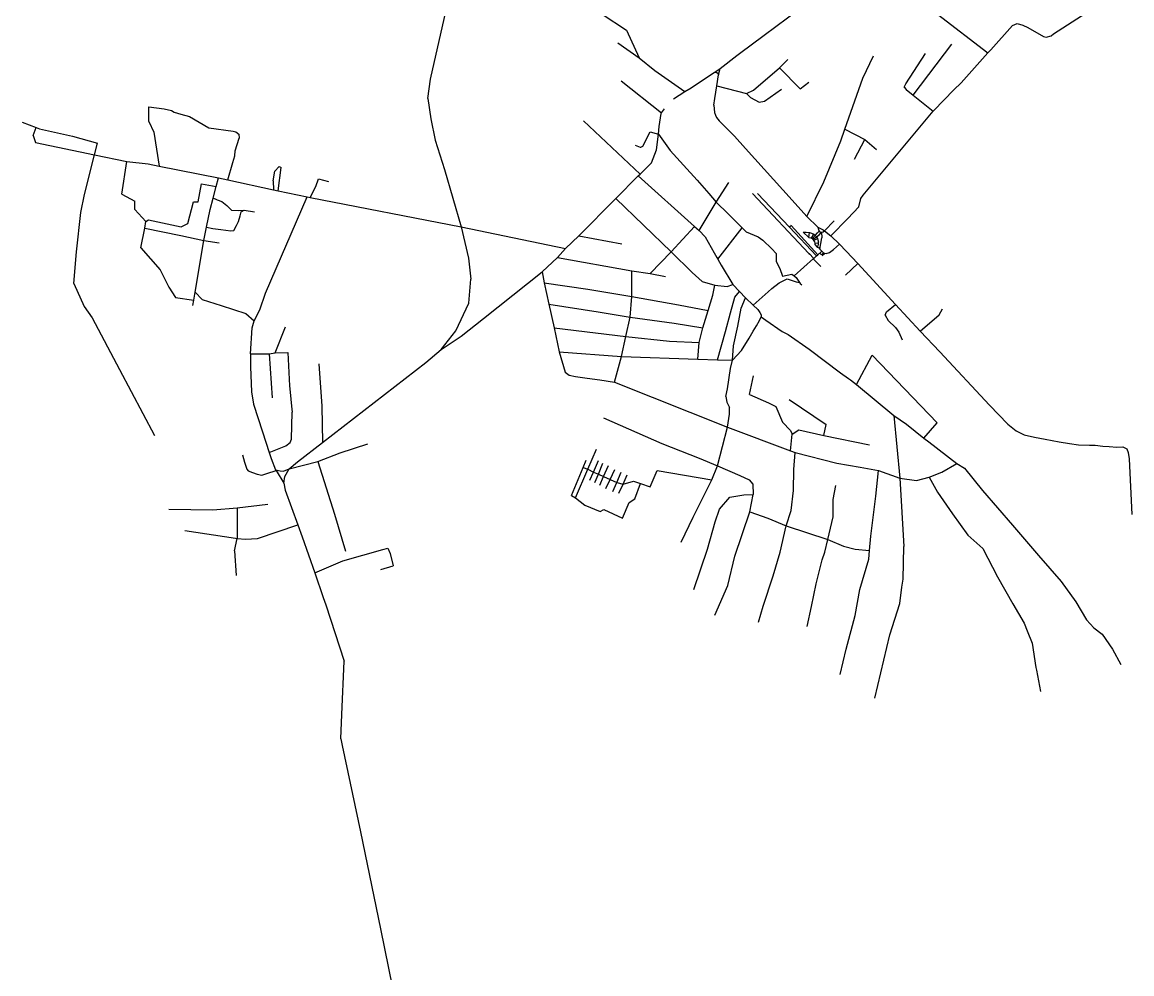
# Model space of a CAD drawing. Header units: inches. Extents: x 692543 to 699408, y 6221321 to 6239107.
# Drawn here: x 693432 to 697829, y 6230203 to 6233975 of the extents above; entities that cross this region are included whole.
import ezdxf

# ---------------------------------------------------------------- set-up
doc = ezdxf.new("R2010")
doc.units = ezdxf.units.IN
doc.header["$MEASUREMENT"] = 0

msp = doc.modelspace()

# ---------------------------------------------------------------- linework, layer by layer
for points in [[(697518.2, 6233928.7), (697829.1, 6234130.4)], [(695049.8, 6233749.4), (695111.8, 6234022.6)], [(696372, 6233923.5), (696510.5, 6234027.4)], [(695731.1, 6234007), (695827.4, 6233944.2)], [(697059.2, 6234006.6), (697259, 6233853.4)], [(697356.5, 6233962.5), (697374.4, 6233970.3)], [(697374.4, 6233970.3), (697397.6, 6233963.7)], [(695827.4, 6233944.2), (695877, 6233834.2)], [(697270.6, 6233866.4), (697356.5, 6233962.5)], [(697397.6, 6233963.7), (697417.5, 6233953.8)], [(697417.5, 6233953.8), (697479.2, 6233918.1)], [(697509.2, 6233921.5), (697518.2, 6233928.7)], [(695792.9, 6233893.8), (695877, 6233834.2)], [(696274.6, 6233851.7), (696372, 6233923.5)], [(696962.8, 6233685.4), (697115.9, 6233888.2)], [(697479.2, 6233918.1), (697489.9, 6233915.9)], [(697489.9, 6233915.9), (697509.2, 6233921.5)], [(696197.9, 6233792.3), (696263.6, 6233843.1)], [(696263.6, 6233843.1), (696274.6, 6233851.7)], [(696762.9, 6233753.5), (696805.1, 6233841.9)], [(696933.2, 6233730.7), (697011, 6233851.7)], [(697153.6, 6233735.6), (697259, 6233853.4)], [(697259, 6233853.4), (697270.6, 6233866.4)], [(695877, 6233834.2), (695939.7, 6233783.8)], [(696330.3, 6233705.5), (696433.5, 6233794.9)], [(696433.5, 6233794.9), (696466.3, 6233827.4)], [(696433.5, 6233794.9), (696515.1, 6233711.6)], [(695939.7, 6233783.8), (696057.5, 6233701.2)], [(696083.7, 6233715.6), (696171.5, 6233774.6)], [(696171.5, 6233774.6), (696174.3, 6233776.5)], [(696174.3, 6233776.5), (696197.9, 6233792.3)], [(696174.3, 6233776.5), (696182.2, 6233777.2)], [(696182.2, 6233777.2), (696188.9, 6233772.8)], [(696184.4, 6233723.2), (696191.6, 6233766.3)], [(696188.9, 6233772.8), (696191.6, 6233766.3)], [(696191.6, 6233766.3), (696197.9, 6233792.3)], [(696692, 6233551.5), (696762.9, 6233753.5)], [(695040, 6233672.7), (695049.8, 6233749.4)], [(695805.5, 6233743.4), (695966.1, 6233616.6)], [(696057.5, 6233701.2), (696083.7, 6233715.6)], [(696177.3, 6233673.3), (696184.4, 6233723.2)], [(696184.4, 6233723.2), (696302.1, 6233692.9)], [(696373.1, 6233662.3), (696440.8, 6233709.7)], [(696515.1, 6233711.6), (696549.3, 6233737.6)], [(696926.8, 6233718.1), (696933.2, 6233730.7)], [(696926.8, 6233718.1), (696934.6, 6233707.9)], [(696934.6, 6233707.9), (696962.8, 6233685.4)], [(697044.8, 6233625.1), (697123.3, 6233707.2)], [(697123.3, 6233707.2), (697153.6, 6233735.6)], [(695040, 6233672.7), (695051, 6233592.2)], [(696012.8, 6233671.9), (696057.5, 6233701.2)], [(696172.9, 6233646.5), (696177.3, 6233673.3)], [(696302.1, 6233692.9), (696330.3, 6233705.5)], [(696302.1, 6233692.9), (696318, 6233676.2)], [(696318, 6233676.2), (696352.3, 6233658.3)], [(696962.8, 6233685.4), (697042.2, 6233622)], [(693934.3, 6233582), (693934.5, 6233639.8)], [(693934.5, 6233639.8), (693995.1, 6233632.2)], [(693995.1, 6233632.2), (694024.6, 6233625.6)], [(694024.6, 6233625.6), (694034.2, 6233619.3)], [(694034.2, 6233619.3), (694060.9, 6233611.3)], [(695966.1, 6233616.6), (695977.4, 6233632.3)], [(696172.9, 6233646.5), (696175.5, 6233617.6)], [(696352.3, 6233658.3), (696373.1, 6233662.3)], [(696764.3, 6233289.2), (697042.2, 6233622)], [(697042.2, 6233622), (697044.8, 6233625.1)], [(693432.4, 6233579.6), (693488, 6233558.1)], [(693934.3, 6233582), (693954.6, 6233539.9)], [(694060.9, 6233611.3), (694094.7, 6233601.1)], [(694094.7, 6233601.1), (694171.7, 6233557.1)], [(695051, 6233592.2), (695069.2, 6233507.3)], [(695656, 6233584.5), (695881.5, 6233373.2)], [(695956.3, 6233562.3), (695963.6, 6233613.2)], [(695963.6, 6233613.2), (695966.1, 6233616.6)], [(696175.5, 6233617.6), (696179.2, 6233606.6)], [(696179.2, 6233606.6), (696183.8, 6233597.7)], [(696183.8, 6233597.7), (696194.7, 6233584.8)], [(696194.7, 6233584.8), (696254.5, 6233522.9)], [(693475.8, 6233526), (693488, 6233558.1)], [(693488, 6233558.1), (693500.7, 6233553.2)], [(693500.7, 6233553.2), (693631.4, 6233524.1)], [(693954.6, 6233539.9), (693974.6, 6233404.9)], [(694171.7, 6233557.1), (694268.9, 6233542.9)], [(694268.9, 6233542.9), (694278.7, 6233540.3)], [(694278.7, 6233540.3), (694290.2, 6233530.9)], [(694290.2, 6233530.9), (694291.8, 6233516)], [(695892.1, 6233483.3), (695920.4, 6233541)], [(695920.4, 6233541), (695953.3, 6233531.1)], [(695945.4, 6233468.9), (695953.3, 6233531.1)], [(695953.3, 6233531.1), (695956.3, 6233562.3)], [(695953.3, 6233531.1), (695999.3, 6233466.7)], [(696675.7, 6233505), (696692, 6233551.5)], [(696692, 6233551.5), (696770.8, 6233510.1)], [(696692, 6233551.5), (696692, 6233551.5)], [(693475.8, 6233526), (693485.4, 6233498.2)], [(693485.4, 6233498.2), (693719.1, 6233449.1)], [(693631.4, 6233524.1), (693730.2, 6233495.1)], [(693719.1, 6233449.1), (693730.2, 6233495.1)], [(694276.2, 6233465.1), (694291.8, 6233516)], [(695069.2, 6233507.3), (695105.2, 6233391.4)], [(695861.2, 6233488), (695880.7, 6233480.3)], [(696254.5, 6233522.9), (696298.7, 6233474)], [(696608.8, 6233342.6), (696675.7, 6233505)], [(696730.7, 6233432.4), (696770.8, 6233510.1)], [(696770.8, 6233510.1), (696817.6, 6233470.6)], [(693679.1, 6233291.6), (693719.1, 6233449.1)], [(693719.1, 6233449.1), (693847.6, 6233423.7)], [(694266.9, 6233419.1), (694275.4, 6233445.1)], [(694275.4, 6233445.1), (694276.2, 6233465.1)], [(695880.7, 6233480.3), (695884.1, 6233479.3)], [(695884.1, 6233479.3), (695892.1, 6233483.3)], [(695926.2, 6233418.4), (695945.4, 6233468.9)], [(695999.3, 6233466.7), (696053.3, 6233408.3)], [(696298.7, 6233474), (696483.1, 6233270.3)], [(693826.9, 6233293.4), (693847.6, 6233423.7)], [(693847.6, 6233423.7), (693931.5, 6233413.4)], [(693931.5, 6233413.4), (693974.6, 6233404.9)], [(693974.6, 6233404.9), (694209.9, 6233358.2)], [(694247.1, 6233350.5), (694266.9, 6233419.1)], [(694433.8, 6233385.1), (694450.9, 6233403.8)], [(694447, 6233307.3), (694458.1, 6233399.5)], [(694450.9, 6233403.8), (694458.1, 6233399.5)], [(695881.5, 6233373.2), (695926.2, 6233418.4)], [(696053.3, 6233408.3), (696106.9, 6233348.6)], [(694200.6, 6233323.3), (694209.9, 6233358.2)], [(694209.9, 6233358.2), (694228.7, 6233354.5)], [(694426.6, 6233345.8), (694433.8, 6233385.1)], [(694595.5, 6233324.6), (694606.4, 6233355)], [(694606.4, 6233355), (694646.6, 6233344.2)], [(695105.2, 6233391.4), (695172.3, 6233164.2)], [(695784.7, 6233275.9), (695873.4, 6233365.6)], [(695873.4, 6233365.6), (695881.5, 6233373.2)], [(695873.4, 6233365.6), (696096.3, 6233165.3)], [(694129.1, 6233262.8), (694143.1, 6233333.9)], [(694143.1, 6233333.9), (694200.6, 6233323.3)], [(694188.6, 6233278.1), (694200.6, 6233323.3)], [(694228.7, 6233354.5), (694247.1, 6233350.5)], [(694247.1, 6233350.5), (694428.4, 6233311.3)], [(694426.6, 6233345.8), (694428.4, 6233311.3)], [(694428.4, 6233311.3), (694447, 6233307.3)], [(694573.1, 6233280.3), (694595.5, 6233324.6)], [(696106.9, 6233348.6), (696153.2, 6233296.3)], [(696181.6, 6233262.3), (696232.2, 6233339.7)], [(696541.1, 6233205.6), (696608.8, 6233342.6)], [(693665.3, 6233220.4), (693679.1, 6233291.6)], [(693826.9, 6233293.4), (693878.7, 6233265.2)], [(694176.7, 6233233.4), (694188.6, 6233278.1)], [(694188.6, 6233278.1), (694196.5, 6233275.4)], [(694196.5, 6233275.4), (694205.3, 6233271.7)], [(694205.3, 6233271.7), (694223.3, 6233264.1)], [(694395.9, 6232901.2), (694561.7, 6233282.5)], [(694447, 6233307.3), (694561.7, 6233282.5)], [(694561.7, 6233282.5), (694573.1, 6233280.3)], [(694573.1, 6233280.3), (695172.3, 6233164.2)], [(695638.6, 6233128.2), (695784.7, 6233275.9)], [(695784.7, 6233275.9), (696003.6, 6233064.8)], [(696153.2, 6233296.3), (696181.6, 6233262.3)], [(696325.8, 6233296.7), (696549.1, 6233058)], [(696345.3, 6233296.7), (696472.7, 6233163.2)], [(696483.1, 6233270.3), (696541.1, 6233205.6)], [(696747.7, 6233243.9), (696754.9, 6233276.5)], [(696754.9, 6233276.5), (696764.3, 6233289.2)], [(693878.3, 6233232.2), (693878.7, 6233265.2)], [(693878.3, 6233232.2), (693922.9, 6233185.7)], [(694089.2, 6233177.5), (694110.9, 6233263.6)], [(694110.9, 6233263.6), (694129.1, 6233262.8)], [(694162.4, 6233162.8), (694176.7, 6233233.4)], [(694223.3, 6233264.1), (694243, 6233248.8)], [(694243, 6233248.8), (694261.2, 6233230.3)], [(694261.2, 6233230.3), (694290.2, 6233228.5)], [(694290.2, 6233228.5), (694311.8, 6233230)], [(694295.8, 6233208.2), (694300.1, 6233224.1)], [(694300.1, 6233224.1), (694311.8, 6233230)], [(694311.8, 6233230), (694352.4, 6233224)], [(696114.6, 6233150), (696181.6, 6233262.3)], [(696181.6, 6233262.3), (696229.4, 6233215)], [(696704.5, 6233196.8), (696747.7, 6233243.9)], [(693648, 6233065.2), (693665.3, 6233220.4)], [(693917.8, 6233159.2), (693922.9, 6233185.7)], [(693922.9, 6233185.7), (693933, 6233192.4)], [(693933, 6233192.4), (694062.7, 6233163.9)], [(694281.6, 6233168.9), (694289.8, 6233185.7)], [(694289.8, 6233185.7), (694295.8, 6233208.2)], [(696229.4, 6233215), (696284.9, 6233159.7)], [(696541.1, 6233205.6), (696585.2, 6233163.1)], [(696611.7, 6233148.3), (696649.7, 6233188.5)], [(696637, 6233128.6), (696704.5, 6233196.8)], [(693902.7, 6233080.8), (693917.8, 6233159.2)], [(693917.8, 6233159.2), (694060.8, 6233130.3)], [(694062.7, 6233163.9), (694089.2, 6233177.5)], [(694151.7, 6233110.2), (694162.4, 6233162.8)], [(694162.4, 6233162.8), (694187.8, 6233157.1)], [(694187.8, 6233157.1), (694219.3, 6233153.9)], [(694219.3, 6233153.9), (694258.9, 6233147.7)], [(694258.9, 6233147.7), (694270.5, 6233149.2)], [(694270.5, 6233149.2), (694281.6, 6233168.9)], [(695172.3, 6233164.2), (695201.3, 6233039.9)], [(695172.3, 6233164.2), (695585.8, 6233077.8)], [(696003.6, 6233064.8), (696096.3, 6233165.3)], [(696096.3, 6233165.3), (696114.6, 6233150)], [(696114.6, 6233150), (696138.5, 6233124.6)], [(696188.5, 6233036.5), (696284.9, 6233159.7)], [(696284.9, 6233159.7), (696300.6, 6233144.7)], [(696300.6, 6233144.7), (696348.3, 6233123.8)], [(696472.7, 6233163.2), (696474.5, 6233164.8)], [(696472.7, 6233163.2), (696579.7, 6233048.9)], [(696474.5, 6233164.8), (696475.9, 6233166.1)], [(696475.9, 6233166.1), (696478.8, 6233168.7)], [(696476.5, 6233171.1), (696478.8, 6233168.7)], [(696478.8, 6233168.7), (696585.1, 6233053.7)], [(696526.8, 6233143), (696539.3, 6233143.1)], [(696526.8, 6233143), (696549.1, 6233121.5)], [(696539.3, 6233143.1), (696552.1, 6233141.9)], [(696549.1, 6233121.5), (696552.1, 6233141.9)], [(696552.1, 6233141.9), (696560, 6233139.3)], [(696560, 6233139.3), (696569.3, 6233134.8)], [(696560.3, 6233118.6), (696569.3, 6233134.8)], [(696569.3, 6233134.8), (696574.7, 6233129.9)], [(696574.7, 6233129.9), (696583.9, 6233140.5)], [(696583.9, 6233140.5), (696590, 6233147.3)], [(696585.2, 6233163.1), (696606.3, 6233152.5)], [(696585.2, 6233163.1), (696587.6, 6233153.3)], [(696587.6, 6233153.3), (696590, 6233147.3)], [(696590, 6233147.3), (696594.8, 6233143.6)], [(696591.6, 6233133.8), (696599.1, 6233142.9)], [(696594.8, 6233143.6), (696599.1, 6233142.9)], [(696599.1, 6233142.9), (696606.7, 6233144.4)], [(696599.1, 6233142.9), (696600.3, 6233121)], [(696606.3, 6233152.5), (696611.7, 6233148.3)], [(696606.7, 6233144.4), (696611.7, 6233148.3)], [(696611.7, 6233148.3), (696637, 6233128.6)], [(694060.8, 6233130.3), (694151.7, 6233110.2)], [(694117.4, 6232904.4), (694151.7, 6233110.2)], [(694151.7, 6233110.2), (694212.5, 6233100.5)], [(695585.8, 6233077.8), (695638.6, 6233128.2)], [(695638.6, 6233128.2), (695807.9, 6233097.2)], [(696138.5, 6233124.6), (696174.5, 6233061.1)], [(696348.3, 6233123.8), (696366.8, 6233110.8)], [(696366.8, 6233110.8), (696403.3, 6233077.2)], [(696549.1, 6233121.5), (696557.1, 6233120.2)], [(696557.1, 6233120.2), (696560.3, 6233118.6)], [(696560.3, 6233118.6), (696563.3, 6233117.2)], [(696563.3, 6233117.2), (696574.7, 6233129.9)], [(696563.3, 6233117.2), (696565.8, 6233114)], [(696565.8, 6233114), (696579.6, 6233124.7)], [(696565.8, 6233114), (696567.7, 6233111.7)], [(696567.7, 6233111.7), (696568.5, 6233110)], [(696568.5, 6233110), (696583.6, 6233118)], [(696568.5, 6233110), (696571.5, 6233104.3)], [(696571.5, 6233104.3), (696572.5, 6233098.8)], [(696572.5, 6233098.8), (696588.3, 6233100)], [(696572.5, 6233098.8), (696573, 6233093.9)], [(696573, 6233093.9), (696582.2, 6233083.3)], [(696574.7, 6233129.9), (696577.6, 6233127.3)], [(696577.6, 6233127.3), (696579.6, 6233124.7)], [(696579.6, 6233124.7), (696591.6, 6233133.8)], [(696579.6, 6233124.7), (696582, 6233121.6)], [(696582, 6233121.6), (696583.6, 6233118)], [(696583.6, 6233118), (696585.6, 6233113)], [(696585.6, 6233113), (696588.3, 6233103.1)], [(696586.3, 6233088.4), (696588.2, 6233093.9)], [(696588.2, 6233093.9), (696588.3, 6233100)], [(696588.3, 6233100), (696588.3, 6233103.1)], [(696593.5, 6233075.7), (696600.3, 6233121)], [(696637, 6233128.6), (696670.7, 6233094.9)], [(696659.5, 6233085.2), (696670.7, 6233094.9)], [(696670.7, 6233094.9), (696697.4, 6233068.2)], [(693636.6, 6232939.4), (693648, 6233065.2)], [(693902.7, 6233080.8), (693979, 6232993.3)], [(695553, 6233043.1), (695585.8, 6233077.8)], [(695920.1, 6232978.4), (696003.6, 6233064.8)], [(696003.6, 6233064.8), (696086.7, 6232982.4)], [(696174.5, 6233061.1), (696185.3, 6233042.1)], [(696403.3, 6233077.2), (696419.3, 6233058.4)], [(696419.3, 6233058.4), (696419.9, 6233026.4)], [(696549.1, 6233058), (696550.2, 6233058.7)], [(696549.1, 6233058), (696551.9, 6233054.9)], [(696550.2, 6233058.7), (696568.7, 6233039.1)], [(696568.7, 6233039.1), (696579.7, 6233048.9)], [(696579.7, 6233048.9), (696585.1, 6233053.7)], [(696582.2, 6233083.3), (696586.3, 6233088.4)], [(696582.2, 6233083.3), (696587.7, 6233081.5)], [(696585.1, 6233053.7), (696599.4, 6233066.3)], [(696587.7, 6233081.5), (696593.5, 6233075.7)], [(696593.5, 6233075.7), (696607.9, 6233061.5)], [(696594.8, 6233057.7), (696599.2, 6233053.1)], [(696599.2, 6233053.1), (696607.9, 6233061.5)], [(696602.1, 6233050.3), (696612.9, 6233060)], [(696607.9, 6233061.5), (696612.9, 6233060)], [(696612.9, 6233060), (696618.1, 6233058.5)], [(696618.1, 6233058.5), (696631.4, 6233062.1)], [(696631.4, 6233062.1), (696646.5, 6233074.2)], [(696646.5, 6233074.2), (696659.5, 6233085.2)], [(696697.4, 6233068.2), (696743.4, 6233018.2)], [(695201.3, 6233039.9), (695210.5, 6232956)], [(695493, 6232986.3), (695553, 6233043.1)], [(695553, 6233043.1), (695848.5, 6232989.6)], [(696185.3, 6233042.1), (696188.5, 6233036.5)], [(696188.5, 6233036.5), (696202, 6233012.6)], [(696202, 6233012.6), (696248.4, 6232936)], [(696419.9, 6233026.4), (696435, 6232998.3)], [(696490.7, 6232970), (696567.3, 6233037.9)], [(696567.3, 6233037.9), (696568.7, 6233039.1)], [(696568.1, 6233035.6), (696570.4, 6233037.3)], [(696568.1, 6233035.6), (696596.8, 6233007.1)], [(696568.7, 6233039.1), (696570.4, 6233037.3)], [(696694.2, 6232972.7), (696743.4, 6233018.2)], [(696743.4, 6233018.2), (696892.5, 6232856)], [(693979, 6232993.3), (694013.3, 6232925.1)], [(695260.8, 6232800.5), (695493, 6232986.3)], [(695493, 6232986.3), (695500.8, 6232942.6)], [(695847.7, 6232887.3), (695848.5, 6232989.6)], [(695848.5, 6232989.6), (695920.1, 6232978.4)], [(695920.1, 6232978.4), (695981.5, 6232967.2)], [(696086.7, 6232982.4), (696126.7, 6232947.8)], [(696435, 6232998.3), (696444.6, 6232969.1)], [(696444.6, 6232969.1), (696482.6, 6232976.7)], [(696482.6, 6232976.7), (696487.6, 6232972.6)], [(696485.8, 6232970.8), (696487.6, 6232972.6)], [(696487.6, 6232972.6), (696490.7, 6232970)], [(696490.7, 6232970), (696499.3, 6232963)], [(696499.3, 6232963), (696512.4, 6232943.4)], [(693636.6, 6232939.4), (693678.5, 6232847.7)], [(694013.3, 6232925.1), (694040.1, 6232884)], [(695201.7, 6232861), (695210.5, 6232956)], [(695500.8, 6232942.6), (695673.1, 6232916.6)], [(695500.8, 6232942.6), (695519.2, 6232857.7)], [(695673.1, 6232916.6), (695847.7, 6232887.3)], [(696126.7, 6232947.8), (696177, 6232932.9)], [(696168.5, 6232893.3), (696177, 6232932.9)], [(696177, 6232932.9), (696225.7, 6232927.6)], [(696225.7, 6232927.6), (696248.4, 6232936)], [(696248.4, 6232936), (696274, 6232908.3)], [(696388.2, 6232906.5), (696403.3, 6232920)], [(696403.3, 6232920), (696431.8, 6232942)], [(696431.8, 6232942), (696463.9, 6232957.4)], [(696463.9, 6232957.4), (696498.9, 6232945.6)], [(696498.9, 6232945.6), (696512.4, 6232943.4)], [(696512.4, 6232943.4), (696514.7, 6232940)], [(696514.7, 6232940), (696522, 6232934)], [(694040.1, 6232884), (694112.4, 6232872.9)], [(694109.1, 6232852.3), (694112.4, 6232872.9)], [(694112.4, 6232872.9), (694117.4, 6232904.4)], [(694117.4, 6232904.4), (694144.9, 6232876.3)], [(694144.9, 6232876.3), (694220.9, 6232851.8)], [(694374.2, 6232834.8), (694395.9, 6232901.2)], [(695841.9, 6232806.1), (695847.7, 6232887.3)], [(695847.7, 6232887.3), (696032.8, 6232854.6)], [(696150.6, 6232832.2), (696168.5, 6232893.3)], [(696239.5, 6232823.6), (696256, 6232884.8)], [(696256, 6232884.8), (696274, 6232908.3)], [(696274, 6232908.3), (696298, 6232882.1)], [(696280.7, 6232841), (696298, 6232882.1)], [(696298, 6232882.1), (696329, 6232853.3)], [(696329, 6232853.3), (696388.2, 6232906.5)], [(693678.5, 6232847.7), (693709.8, 6232802.9)], [(694220.9, 6232851.8), (694318.4, 6232820.1)], [(694351.5, 6232792), (694374.2, 6232834.8)], [(695151.1, 6232751.1), (695201.7, 6232861)], [(695519.2, 6232857.7), (695714.6, 6232826.5)], [(695519.2, 6232857.7), (695539.7, 6232763)], [(696032.8, 6232854.6), (696150.6, 6232832.2)], [(696129.9, 6232763), (696150.6, 6232832.2)], [(696267.5, 6232770.5), (696280.7, 6232841)], [(696329, 6232853.3), (696347, 6232835.8)], [(696347, 6232835.8), (696355.3, 6232823.9)], [(696856.9, 6232826.8), (696892.5, 6232856)], [(696892.5, 6232856), (696990.8, 6232750.9)], [(697066.4, 6232815.8), (697079.4, 6232839.1)], [(693709.8, 6232802.9), (693817.8, 6232598.5)], [(694318.4, 6232820.1), (694351.5, 6232792)], [(694343, 6232763.1), (694351.5, 6232792)], [(695172.3, 6232731), (695260.8, 6232800.5)], [(695714.6, 6232826.5), (695841.9, 6232806.1)], [(695823.9, 6232729.2), (695841.9, 6232806.1)], [(695841.9, 6232806.1), (696016.2, 6232781.6)], [(696219.8, 6232749.2), (696239.5, 6232823.6)], [(696341.4, 6232772.2), (696354, 6232792.1)], [(696354, 6232792.1), (696360.3, 6232807.8)], [(696355.3, 6232823.9), (696360.1, 6232815.2)], [(696360.1, 6232815.2), (696360.3, 6232807.8)], [(696360.3, 6232807.8), (696378.4, 6232793.5)], [(696378.4, 6232793.5), (696444.2, 6232749.7)], [(696851.8, 6232813.9), (696856.9, 6232826.8)], [(696851.8, 6232813.9), (696864.1, 6232792.5)], [(696864.1, 6232792.5), (696892.7, 6232765.3)], [(696990.8, 6232750.9), (697066.4, 6232815.8)], [(694337.2, 6232660.5), (694343, 6232763.1)], [(694435.2, 6232663.9), (694475.6, 6232768)], [(695092.9, 6232677.4), (695151.1, 6232751.1)], [(695539.7, 6232763), (695704.1, 6232743.5)], [(695539.7, 6232763), (695560.3, 6232668.2)], [(695704.1, 6232743.5), (695823.9, 6232729.2)], [(696016.2, 6232781.6), (696129.9, 6232763)], [(696114.3, 6232705.2), (696129.9, 6232763)], [(696187.6, 6232637.1), (696219.8, 6232749.2)], [(696251.4, 6232692.7), (696267.5, 6232770.5)], [(696313.3, 6232723.1), (696328.6, 6232750.7)], [(696328.6, 6232750.7), (696341.4, 6232772.2)], [(696444.2, 6232749.7), (696468.1, 6232737.5)], [(696892.7, 6232765.3), (696906.3, 6232745.9)], [(696906.3, 6232745.9), (696919.7, 6232716.6)], [(696990.8, 6232750.9), (697068.5, 6232667.9)], [(695092.9, 6232677.4), (695172.3, 6232731)], [(695806.9, 6232650.2), (695823.9, 6232729.2)], [(695823.9, 6232729.2), (695997.2, 6232711)], [(695997.2, 6232711), (696114.3, 6232705.2)], [(696110.1, 6232639.7), (696114.3, 6232705.2)], [(696282.2, 6232673.2), (696313.3, 6232723.1)], [(696468.1, 6232737.5), (696550.9, 6232679.2)], [(694337.2, 6232660.5), (694410.4, 6232661.2)], [(694337.2, 6232660.5), (694337.2, 6232609.6)], [(694410.4, 6232661.2), (694435.2, 6232663.9)], [(694410.4, 6232661.2), (694422.4, 6232485.9)], [(694435.2, 6232663.9), (694485.3, 6232666.2)], [(694485.3, 6232666.2), (694491.9, 6232533.9)], [(695031.6, 6232625.9), (695092.9, 6232677.4)], [(695560.3, 6232668.2), (695806.9, 6232650.2)], [(695560.3, 6232668.2), (695583.5, 6232587.8)], [(696247.5, 6232635), (696251.4, 6232692.7)], [(696247.5, 6232635), (696282.2, 6232673.2)], [(696550.9, 6232679.2), (696674.3, 6232585.7)], [(696738.8, 6232539.5), (696800.2, 6232655.6)], [(696800.2, 6232655.6), (697058.3, 6232386.4)], [(697068.5, 6232667.9), (697265.8, 6232456.5)], [(694337.2, 6232609.6), (694340.8, 6232510.3)], [(694607.2, 6232621.1), (694620.3, 6232453.6)], [(694622.1, 6232309.2), (695031.6, 6232625.9)], [(695779.8, 6232548), (695806.9, 6232650.2)], [(695806.9, 6232650.2), (696110.1, 6232639.7)], [(696110.1, 6232639.7), (696187.6, 6232637.1)], [(696187.6, 6232637.1), (696247.5, 6232635)], [(696238.6, 6232602.2), (696247.5, 6232635)], [(693817.8, 6232598.5), (693956.7, 6232336.6)], [(695583.5, 6232587.8), (695600.1, 6232576.4)], [(695600.1, 6232576.4), (695624.5, 6232570.3)], [(695624.5, 6232570.3), (695671.3, 6232563.6)], [(695671.3, 6232563.6), (695721, 6232558)], [(696227.5, 6232522.4), (696238.6, 6232602.2)], [(696313.8, 6232499.7), (696329.6, 6232573.8)], [(696674.3, 6232585.7), (696706, 6232562.6)], [(694491.9, 6232533.9), (694494.6, 6232508.1)], [(695721, 6232558), (695779.8, 6232548)], [(695779.8, 6232548), (696227, 6232370.4)], [(696220.2, 6232491.6), (696227.5, 6232522.4)], [(696706, 6232562.6), (696714.8, 6232558)], [(696714.8, 6232558), (696738.8, 6232539.5)], [(696738.8, 6232539.5), (696886.4, 6232416.6)], [(694340.8, 6232510.3), (694349.4, 6232460.9)], [(694494.6, 6232508.1), (694499.8, 6232453.1)], [(696220.2, 6232491.6), (696224.2, 6232468.9)], [(696313.8, 6232499.7), (696389.7, 6232465.8)], [(696471.7, 6232480), (696618.1, 6232379.9)], [(694349.4, 6232460.9), (694385.2, 6232351.7)], [(694499.8, 6232453.1), (694502.2, 6232429.2)], [(694620.3, 6232453.6), (694622.1, 6232309.2)], [(696224.2, 6232468.9), (696234.4, 6232448.2)], [(696234.4, 6232421.8), (696234.4, 6232448.2)], [(696389.7, 6232465.8), (696418.3, 6232451.9)], [(696418.3, 6232451.9), (696445.5, 6232389.4)], [(697265.8, 6232456.5), (697337.4, 6232381.3)], [(694499.3, 6232322.7), (694502.2, 6232429.2)], [(695735.9, 6232406.4), (695967.2, 6232305.5)], [(696227, 6232370.4), (696234.4, 6232421.8)], [(696445.5, 6232389.4), (696476.2, 6232356.9)], [(696886.4, 6232416.6), (696909.3, 6232168)], [(696886.4, 6232416.6), (696936.8, 6232381.2)], [(694385.2, 6232351.7), (694411, 6232269.7)], [(696187.7, 6232216.6), (696227, 6232370.4)], [(696227, 6232370.4), (696476.2, 6232276.1)], [(696476.2, 6232356.9), (696483.8, 6232341.8)], [(696483.8, 6232341.8), (696509.2, 6232358.6)], [(696509.2, 6232358.6), (696608.2, 6232337)], [(696608.2, 6232337), (696618.1, 6232379.9)], [(696936.8, 6232381.2), (697005.6, 6232326.2)], [(697005.6, 6232326.2), (697058.3, 6232386.4)], [(697337.4, 6232381.3), (697370.7, 6232354.9)], [(697370.7, 6232354.9), (697403.2, 6232339.4)], [(694476.4, 6232296), (694493.6, 6232308.9)], [(694493.6, 6232308.9), (694499.3, 6232322.7)], [(694522.6, 6232232.1), (694622.1, 6232309.2)], [(694692.5, 6232267.7), (694801.3, 6232304.2)], [(695967.2, 6232305.5), (696114.3, 6232247.2)], [(696476.2, 6232276.1), (696483.8, 6232341.8)], [(696608.2, 6232337), (696790.3, 6232299.3)], [(697005.6, 6232326.2), (697024.3, 6232311.2)], [(697024.3, 6232311.2), (697135.8, 6232226.2)], [(697403.2, 6232339.4), (697443.7, 6232330)], [(697443.7, 6232330), (697485.5, 6232321.6)], [(697485.5, 6232321.6), (697541.9, 6232312.2)], [(697541.9, 6232312.2), (697582.2, 6232305.5)], [(697582.2, 6232305.5), (697617.4, 6232300)], [(697617.4, 6232300), (697661.1, 6232298.3)], [(694305.6, 6232260.5), (694312.8, 6232230.7)], [(694411, 6232269.7), (694476.4, 6232296)], [(694411, 6232269.7), (694418.5, 6232246.1)], [(694603.4, 6232233.6), (694692.5, 6232267.7)], [(695673.4, 6232202.9), (695707.7, 6232282.2)], [(696476.2, 6232276.1), (696495.6, 6232268.8)], [(696490.4, 6232201.5), (696495.6, 6232268.8)], [(696495.6, 6232268.8), (696659.9, 6232227.5)], [(697661.1, 6232298.3), (697672.1, 6232298.3)], [(697672.1, 6232298.3), (697683.8, 6232298.2)], [(697683.8, 6232298.2), (697714.8, 6232294.6)], [(697714.8, 6232294.6), (697738.9, 6232293.1)], [(697738.9, 6232293.1), (697770, 6232290.5)], [(697770, 6232290.5), (697793.5, 6232292.5)], [(697793.5, 6232292.5), (697809.5, 6232283.9)], [(697809.5, 6232283.9), (697814.4, 6232269.9)], [(697814.4, 6232269.9), (697818.1, 6232244)], [(694312.8, 6232230.7), (694322.5, 6232202.7)], [(694418.5, 6232246.1), (694436.6, 6232200.7)], [(694490, 6232204.5), (694603.4, 6232233.6)], [(694490, 6232204.5), (694522.6, 6232232.1)], [(694603.4, 6232233.6), (694670, 6232024.8)], [(695655.5, 6232210.5), (695667.7, 6232239.5)], [(695695.6, 6232191.8), (695715.9, 6232237.9)], [(695715.3, 6232183.3), (695733.4, 6232227.3)], [(695736.2, 6232174.1), (695755, 6232217.7)], [(696114.3, 6232247.2), (696187.7, 6232216.6)], [(696165.4, 6232161.3), (696187.7, 6232216.6)], [(696187.7, 6232216.6), (696275.7, 6232178.7)], [(696659.9, 6232227.5), (696752.1, 6232211.5)], [(696752.1, 6232211.5), (696825.8, 6232198.6)], [(697076, 6232191.9), (697135.8, 6232226.2)], [(697135.8, 6232226.2), (697165.7, 6232207.2)], [(697818.1, 6232244), (697829, 6232024.2)], [(694322.5, 6232202.7), (694327.6, 6232197.2)], [(694327.6, 6232197.2), (694344.6, 6232190.7)], [(694344.6, 6232190.7), (694362.8, 6232182.9)], [(694362.8, 6232182.9), (694381.3, 6232180.1)], [(694381.3, 6232180.1), (694401.8, 6232186.3)], [(694401.8, 6232186.3), (694438.1, 6232198.2)], [(694436.6, 6232200.7), (694438.1, 6232198.2)], [(694436.6, 6232200.7), (694454.4, 6232196.3)], [(694438.1, 6232198.2), (694469.1, 6232147.4)], [(694454.4, 6232196.3), (694468, 6232194.9)], [(694468, 6232194.9), (694490, 6232204.5)], [(694469.1, 6232147.4), (694472.7, 6232174.1)], [(694472.7, 6232174.1), (694490, 6232204.5)], [(695608.9, 6232098.9), (695655.5, 6232210.5)], [(695624.6, 6232089.9), (695673.4, 6232202.9)], [(695655.5, 6232210.5), (695673.4, 6232202.9)], [(695673.4, 6232202.9), (695695.6, 6232191.8)], [(695681.2, 6232159.1), (695695.6, 6232191.8)], [(695695.6, 6232191.8), (695715.3, 6232183.3)], [(695701.6, 6232149.9), (695715.3, 6232183.3)], [(695715.3, 6232183.3), (695736.2, 6232174.1)], [(695721.6, 6232140.2), (695736.2, 6232174.1)], [(695736.2, 6232174.1), (695762.3, 6232162.7)], [(695762.3, 6232162.7), (695780.6, 6232201.4)], [(695788.1, 6232150.8), (695805.5, 6232190.8)], [(695813.1, 6232144.1), (695829.6, 6232180.9)], [(695921, 6232132.7), (695948.2, 6232198.2)], [(695948.2, 6232198.2), (696165.4, 6232161.3)], [(696275.7, 6232178.7), (696313.1, 6232161)], [(696488.2, 6232118.2), (696490.4, 6232201.5)], [(696814.2, 6232096.8), (696825.8, 6232198.6)], [(696825.8, 6232198.6), (696909.3, 6232168)], [(696909.3, 6232168), (696975.9, 6232158.9)], [(696909.3, 6232168), (696926.2, 6231897.2)], [(696975.9, 6232158.9), (697026.1, 6232171.4)], [(697026.1, 6232171.4), (697076, 6232191.9)], [(697026.1, 6232171.4), (697059.3, 6232112.1)], [(697165.7, 6232207.2), (697237.8, 6232118.3)], [(694469.1, 6232147.4), (694473.9, 6232120.1)], [(695745.4, 6232126.7), (695762.3, 6232162.7)], [(695762.3, 6232162.7), (695788.1, 6232150.8)], [(695772.7, 6232115.4), (695788.1, 6232150.8)], [(695788.1, 6232150.8), (695813.1, 6232144.1)], [(695797.1, 6232108.4), (695813.1, 6232144.1)], [(695813.1, 6232144.1), (695854.7, 6232155.7)], [(695854.7, 6232155.7), (695882.7, 6232146.8)], [(695859.6, 6232085.5), (695882.7, 6232146.8)], [(695882.7, 6232146.8), (695921, 6232132.7)], [(696123.2, 6232076.6), (696165.4, 6232161.3)], [(696313.1, 6232161), (696327.6, 6232143.8)], [(696327.6, 6232143.8), (696329.3, 6232102.3)], [(696646.2, 6232082.9), (696655.9, 6232138.1)], [(694473.9, 6232120.1), (694525.1, 6231982.7)], [(695608.9, 6232098.9), (695624.6, 6232089.9)], [(695624.6, 6232089.9), (695661.2, 6232060.5)], [(695837.2, 6232070.9), (695859.6, 6232085.5)], [(696195.7, 6232044.6), (696236.5, 6232091.7)], [(696236.5, 6232091.7), (696291.7, 6232101.4)], [(696291.7, 6232101.4), (696329.3, 6232102.3)], [(696315, 6232034.2), (696329.3, 6232102.3)], [(696479.6, 6232038.8), (696488.2, 6232118.2)], [(696645.3, 6232014), (696646.2, 6232082.9)], [(696795.1, 6231937.7), (696814.2, 6232096.8)], [(697059.3, 6232112.1), (697118.2, 6232025.6)], [(697237.8, 6232118.3), (697355.9, 6231981.8)], [(694013.6, 6232045), (694187.3, 6232042.3)], [(694187.3, 6232042.3), (694284.3, 6232049.9)], [(694284.3, 6232049.9), (694406, 6232064.1)], [(694284.3, 6232049.9), (694284.7, 6231928.7)], [(695661.2, 6232060.5), (695721.9, 6232035.5)], [(695721.9, 6232035.5), (695737.5, 6232043.4)], [(695737.5, 6232043.4), (695811.4, 6232008.7)], [(695811.4, 6232008.7), (695837.2, 6232070.9)], [(696090.8, 6232012.7), (696123.2, 6232076.6)], [(696178.2, 6231994.6), (696195.7, 6232044.6)], [(696460, 6231979.1), (696479.6, 6232038.8)], [(694670, 6232024.8), (694714.1, 6231878.8)], [(696043.3, 6231914.5), (696090.8, 6232012.7)], [(696147.4, 6231886.1), (696178.2, 6231994.6)], [(696256.3, 6231858.6), (696315, 6232034.2)], [(696315, 6232034.2), (696387.5, 6232009.2)], [(696387.5, 6232009.2), (696460, 6231979.1)], [(696624.6, 6231924.2), (696645.3, 6232014)], [(697118.2, 6232025.6), (697179, 6231941.2)], [(694076.6, 6231960.2), (694277.2, 6231929.5)], [(694364.6, 6231929.1), (694525.1, 6231982.7)], [(694525.1, 6231982.7), (694542.1, 6231935.5)], [(696436.4, 6231874.6), (696460, 6231979.1)], [(696460, 6231979.1), (696624.6, 6231924.2)], [(697355.9, 6231981.8), (697459, 6231860.9)], [(694273.3, 6231879.3), (694284.7, 6231928.7)], [(694277.2, 6231929.5), (694284.7, 6231928.7)], [(694284.7, 6231928.7), (694316.6, 6231925.7)], [(694316.6, 6231925.7), (694364.6, 6231929.1)], [(694542.1, 6231935.5), (694591.4, 6231792.7)], [(696613.2, 6231874.6), (696624.6, 6231924.2)], [(696624.6, 6231924.2), (696686.1, 6231897.4)], [(696790.2, 6231881), (696795.1, 6231937.7)], [(697179, 6231941.2), (697238.3, 6231889.2)], [(694273.3, 6231879.3), (694279.6, 6231781.2)], [(694703.2, 6231840.5), (694861.2, 6231885.1)], [(694861.2, 6231885.1), (694881.4, 6231890.7)], [(694881.4, 6231890.7), (694890.1, 6231869.3)], [(694890.1, 6231869.3), (694902.8, 6231820)], [(696094.3, 6231726.6), (696147.4, 6231886.1)], [(696408.2, 6231780), (696436.4, 6231874.6)], [(696602.4, 6231843.7), (696613.2, 6231874.6)], [(696686.1, 6231897.4), (696732.6, 6231885.6)], [(696732.6, 6231885.6), (696790.2, 6231881)], [(696787.2, 6231846.1), (696790.2, 6231881)], [(696922.6, 6231766.8), (696926.2, 6231897.2)], [(697238.3, 6231889.2), (697296.3, 6231776.3)], [(697459, 6231860.9), (697549.1, 6231757.6)], [(694591.4, 6231792.7), (694703.2, 6231840.5)], [(694852.8, 6231806), (694902.8, 6231820)], [(696228.7, 6231742.3), (696256.3, 6231858.6)], [(696578.3, 6231749.3), (696602.4, 6231843.7)], [(696752, 6231726.9), (696787.2, 6231846.1)], [(694591.4, 6231792.7), (694625.6, 6231693.9)], [(696369, 6231660.6), (696408.2, 6231780)], [(697296.3, 6231776.3), (697358.1, 6231669.7)], [(696177, 6231624.1), (696228.7, 6231742.3)], [(696560.1, 6231659.3), (696578.3, 6231749.3)], [(696909.6, 6231670.8), (696918.3, 6231735.5)], [(696918.3, 6231735.5), (696922.6, 6231766.8)], [(697549.1, 6231757.6), (697607.8, 6231678)], [(694625.6, 6231693.9), (694635.3, 6231665.8)], [(696732.4, 6231622.6), (696752, 6231726.9)], [(694635.3, 6231665.8), (694708.7, 6231442.5)], [(696349.6, 6231596.9), (696369, 6231660.6)], [(696543.4, 6231579.4), (696560.1, 6231659.3)], [(696870.9, 6231546.8), (696909.6, 6231670.8)], [(697358.1, 6231669.7), (697402.3, 6231592.7)], [(697607.8, 6231678), (697650.2, 6231606.1)], [(696697.9, 6231489.2), (696732.4, 6231622.6)], [(697650.2, 6231606.1), (697678.4, 6231573.9)], [(697402.3, 6231592.7), (697414.5, 6231562.5)], [(697414.5, 6231562.5), (697434.4, 6231513)], [(697678.4, 6231573.9), (697711, 6231548.9)], [(696811.3, 6231294.9), (696870.9, 6231546.8)], [(697434.4, 6231513), (697449.1, 6231416.4)], [(697711, 6231548.9), (697753.1, 6231489.8)], [(696674.1, 6231388.8), (696697.9, 6231489.2)], [(697753.1, 6231489.8), (697785.7, 6231429.2)], [(694699.3, 6231230.8), (694708.7, 6231442.5)], [(697449.1, 6231416.4), (697450.9, 6231407.1)], [(697450.9, 6231407.1), (697467.6, 6231321.9)], [(694695, 6231134.5), (694699.3, 6231230.8)], [(694695, 6231134.5), (694700.7, 6231107.6)], [(694700.7, 6231107.6), (694773.1, 6230765.6)], [(694773.1, 6230765.6), (694851.8, 6230380.5)], [(694851.8, 6230380.5), (694945.9, 6229920)]]:
    msp.add_lwpolyline(points)

doc.saveas('drawing.dxf')
